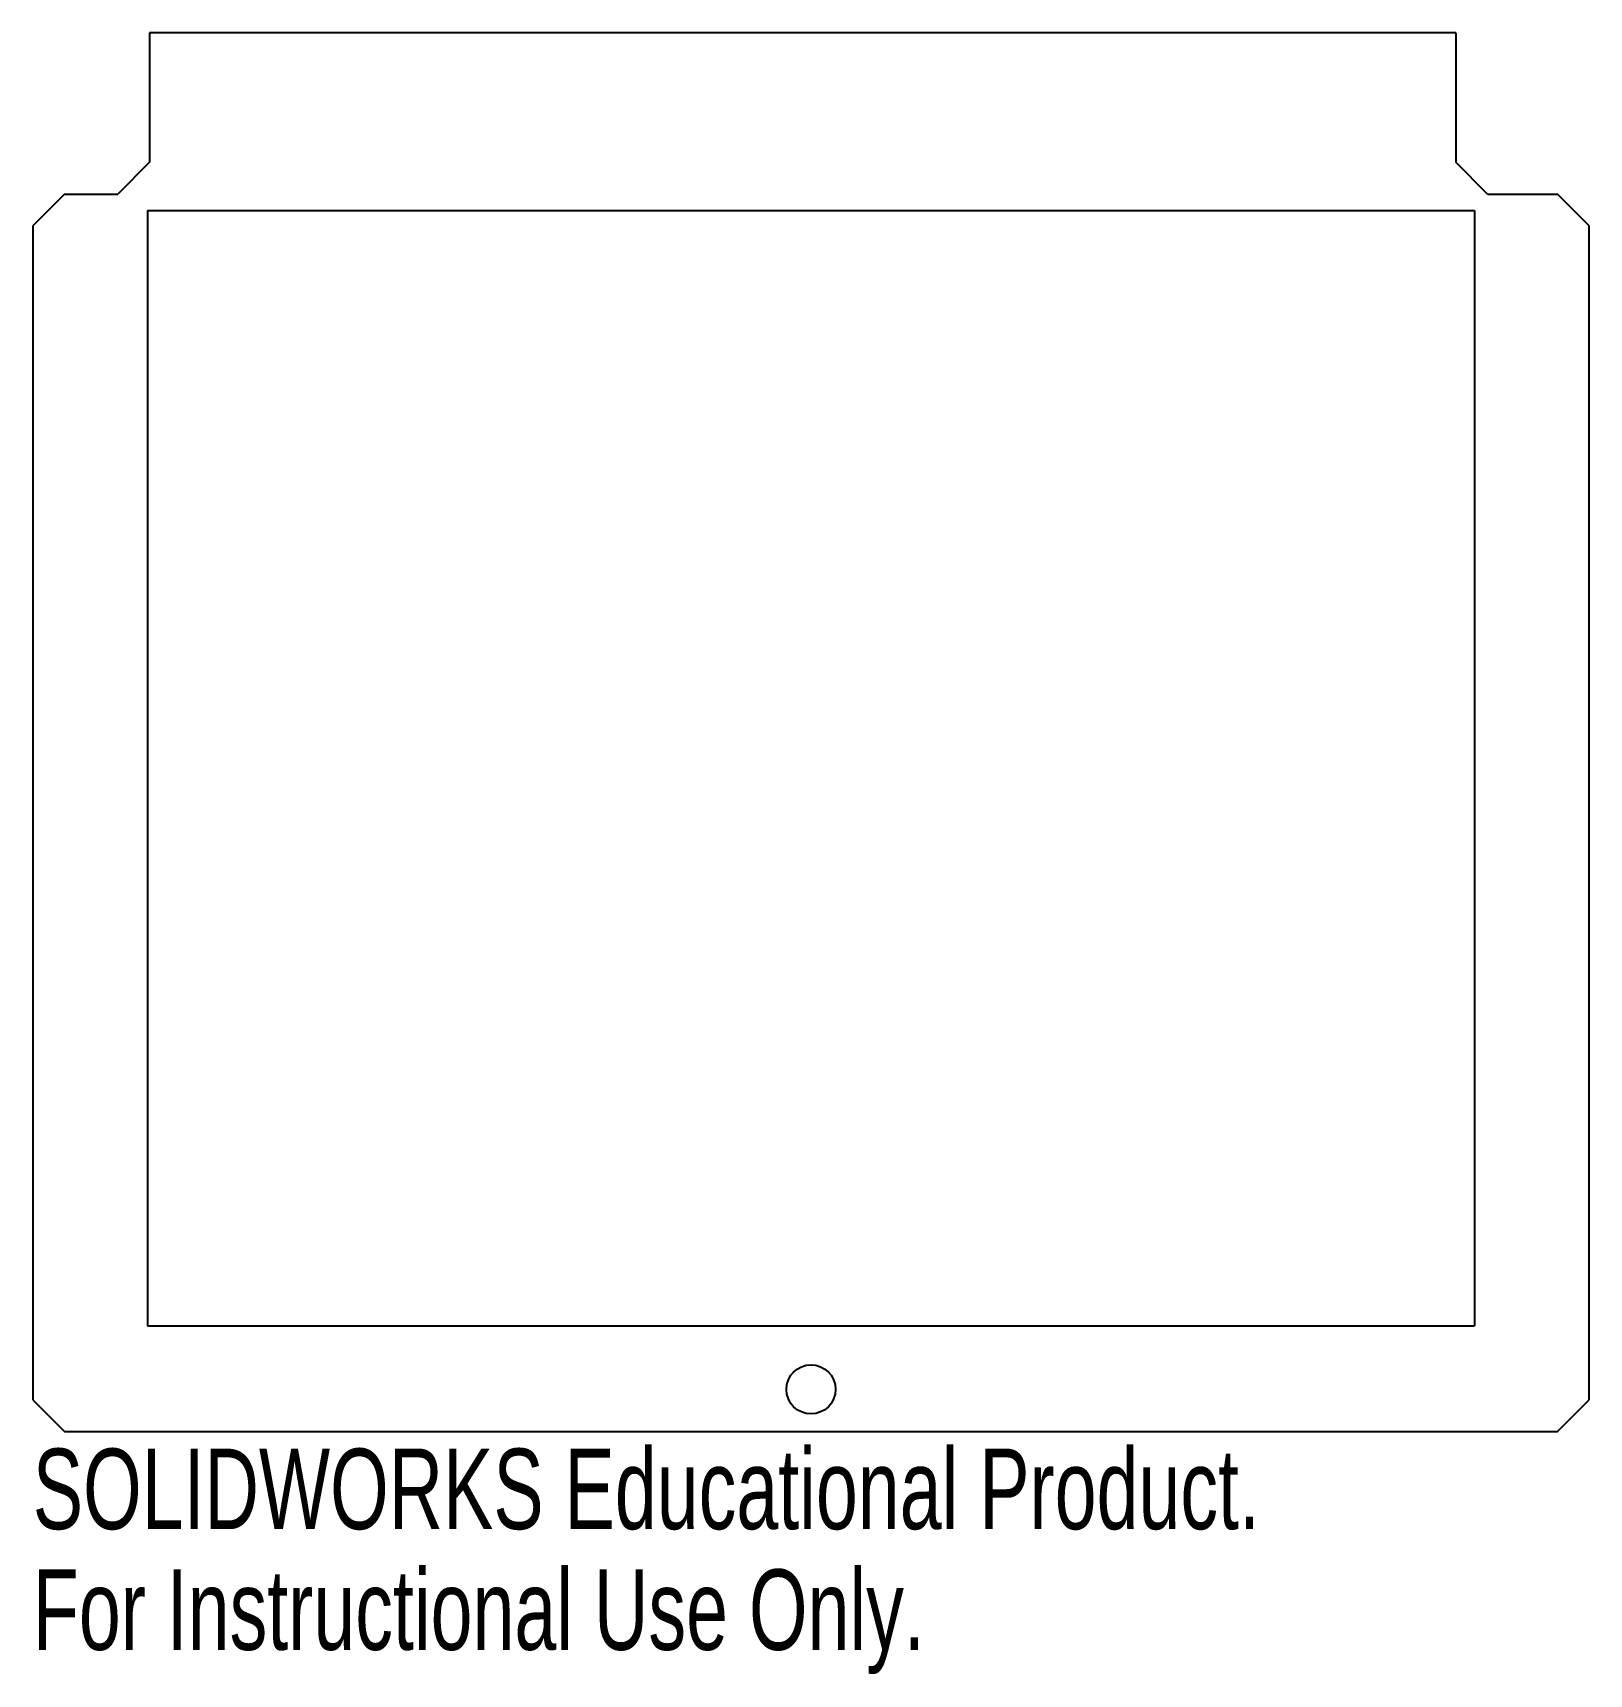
# Model space of a CAD drawing. Header units: inches. Extents: x -1.84 to 1.84, y -2.23 to 1.65.
import ezdxf

# ---------------------------------------------------------------- set-up
doc = ezdxf.new("R2010")
doc.units = ezdxf.units.IN
doc.header["$MEASUREMENT"] = 0
doc.styles.add('SLDTEXTSTYLE0', font='TXT', dxfattribs={"width": 0.7})

msp = doc.modelspace()

# ---------------------------------------------------------------- linework, layer by layer
at = {"color": 7, "linetype": 'Continuous', "lineweight": 25}
for p, q in [((-1.564, 1.6535), (-1.564, 1.3474)), ((1.5246, 1.6535), (-1.564, 1.6535)), ((1.5246, 1.6535), (1.5246, 1.3474)), ((-1.564, 1.3474), (-1.639, 1.2724)), ((1.5996, 1.2724), (1.5246, 1.3474)), ((-1.7646, 1.2724), (-1.8396, 1.1974)), ((-1.7646, 1.2724), (-1.639, 1.2724)), ((1.5996, 1.2724), (1.7646, 1.2724)), ((1.8396, 1.1974), (1.7646, 1.2724)), ((-1.8396, 1.1974), (-1.8396, -1.5785)), ((1.8396, -1.5785), (1.8396, 1.1974)), ((-1.8396, -1.5785), (-1.7646, -1.6535)), ((1.7646, -1.6535), (1.8396, -1.5785)), ((-1.7646, -1.6535), (1.7646, -1.6535))]:
    msp.add_line(p, q, dxfattribs=at)
at = {"color": 7, "linetype": 'Continuous'}
for p, q in [((-1.5685, 1.2335), (1.5685, 1.2335)), ((-1.5685, 1.2335), (-1.5685, -1.4035)), ((1.5685, 1.2335), (1.5685, -1.4035)), ((-1.5685, -1.4035), (1.5685, -1.4035))]:
    msp.add_line(p, q, dxfattribs=at)
at = {"color": 7, "linetype": 'Continuous', "lineweight": 25}
msp.add_circle((0, -1.5535), 0.058, dxfattribs=at)

# ---------------------------------------------------------------- texts
at = {"color": 7, "linetype": 'Continuous', "char_height": 0.1903, "attachment_point": 1, "style": 'SLDTEXTSTYLE0'}
for s, insert in [('SOLIDWORKS Educational Product.', (-1.8396, -1.6937)), ('For Instructional Use Only.', (-1.8396, -1.9791))]:
    msp.add_mtext(s, dxfattribs=dict(at, insert=insert))

doc.saveas('drawing.dxf')
